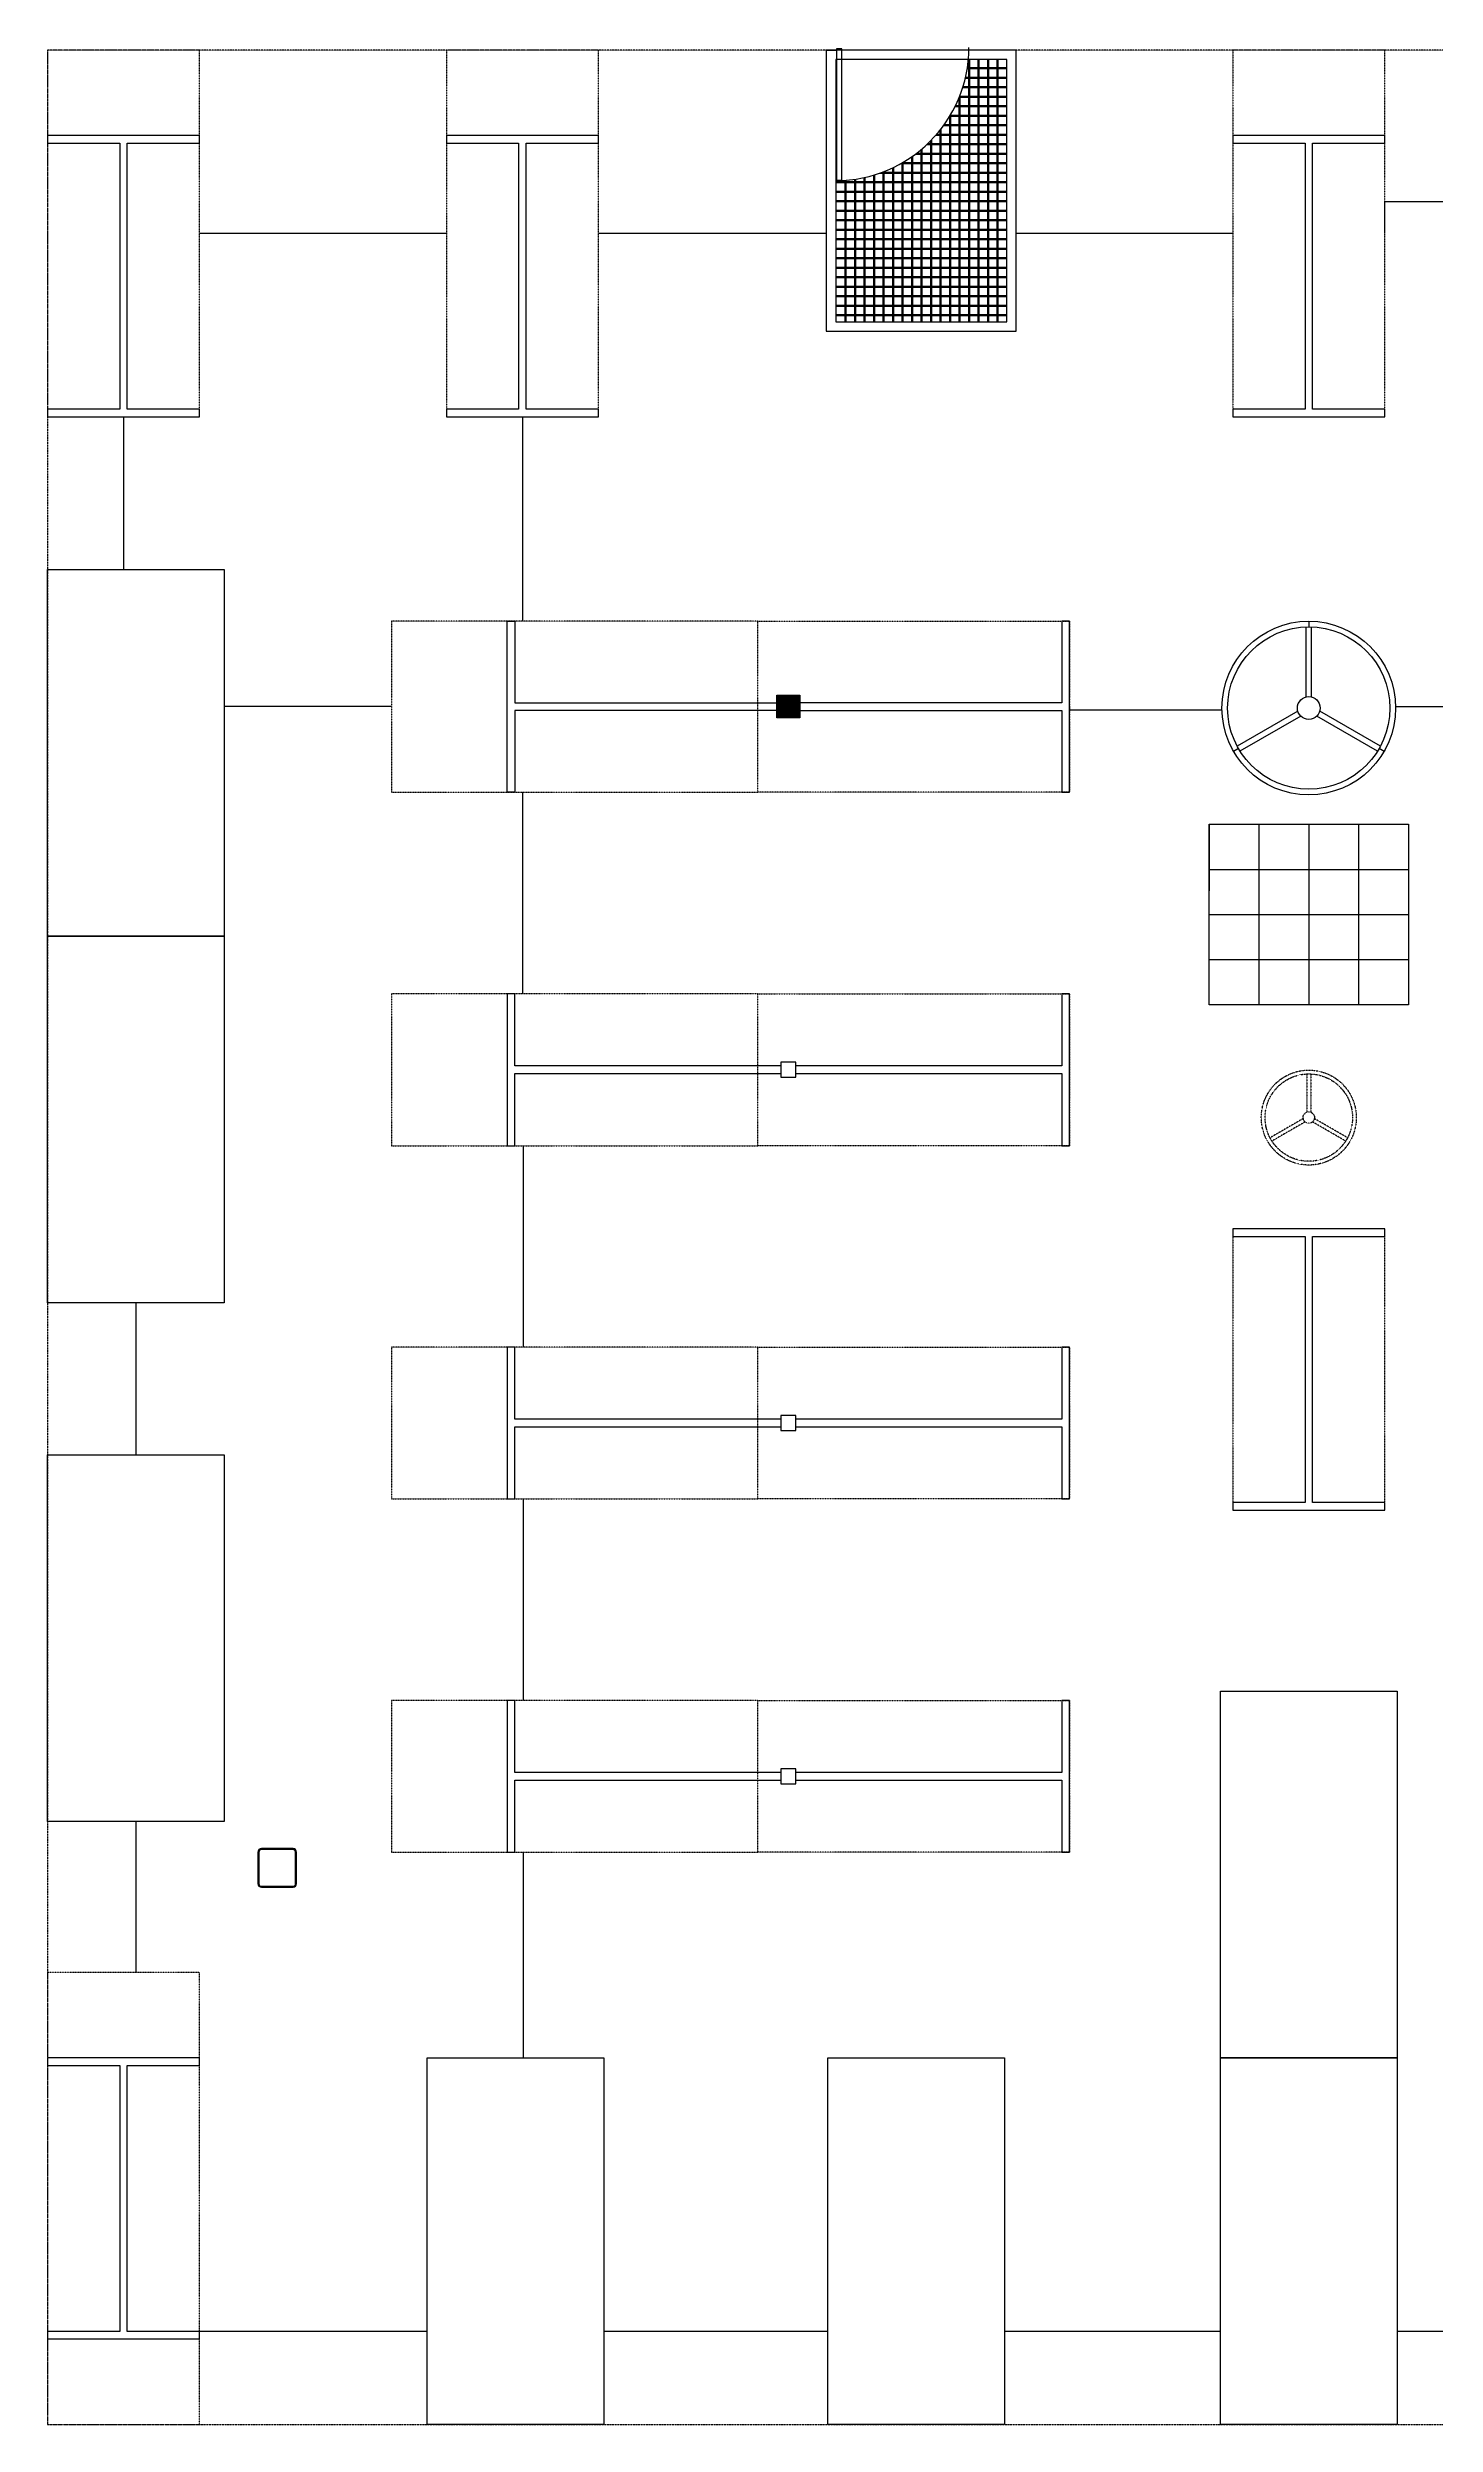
# Model space of a CAD drawing. Header units: millimetres. Extents: x -155 to 94595, y -3153 to 63413.
# Drawn here: x 11686 to 18993, y 17417 to 29930 of the extents above; entities that cross this region are included whole.
import ezdxf

# ---------------------------------------------------------------- set-up
doc = ezdxf.new("R2010")
doc.units = ezdxf.units.MM
for name, pattern in [('REFERENCIA CAMPECHE$0$DASHED2', [9.525, 6.35, -3.175]), ('REFERENCIA CAMPECHE$0$HIDDEN2', [0.1875, 0.125, -0.0625]), ('TRATTEGGIATA2', [0.375, 0.25, -0.125])]:
    doc.linetypes.add(name, pattern=pattern)
for name, color, linetype in [('2', 193, 'Continuous'), ('5', 1, 'TRATTEGGIATA2'), ('6', 253, 'Continuous'), ('int', 185, 'Continuous'), ('wall', 5, 'Continuous')]:
    doc.layers.add(name, color=color, linetype=linetype)
doc.dimstyles.new('aw_2', dxfattribs={"dimtxt": 2.5, "dimasz": 2.5, "dimexe": 1.25, "dimexo": 0.625, "dimtad": 1, "dimtxsty": 'Standard', "dimblk": 'OBLIQUE', "dimcen": 2.5, "dimclrt": 256, "dimadec": 0, "dimazin": 0, "dimtfac": 1, "dimtmove": 0, "dimatfit": 3, "dimldrblk": 'OBLIQUE', "dimfxl": 1, "dimarcsym": 0})

# ---------------------------------------------------------------- blocks, each defined once
blk = doc.blocks.new('_Oblique')
at = {"color": 0, "linetype": 'ByBlock', "lineweight": -2}
blk.add_line((-0.5, -0.5), (0.5, 0.5), dxfattribs=at)
blk = doc.blocks.new('*D244')
at = {"layer": '6', "color": 0, "lineweight": -2}
blk.add_line((13496, 26461), (12616, 26461), dxfattribs=at)
at = {"layer": 'Defpoints', "color": 0}
for p in [(12616, 26461), (12616, 26461), (13496, 26461)]:
    blk.add_point(p, dxfattribs=at)
at = {"layer": '6', "color": 0, "lineweight": -2, "xscale": 0.2, "yscale": 0.2, "zscale": 0.2, "rotation": 180}
blk.add_blockref('_Oblique', (12616, 26461), dxfattribs=at)
at = {"layer": '6', "color": 0, "lineweight": -2, "xscale": 0.2, "yscale": 0.2, "zscale": 0.2}
blk.add_blockref('_Oblique', (13496, 26461), dxfattribs=at)
at = {"layer": '6', "insert": (13056, 26461), "char_height": 0.15, "attachment_point": 5}
blk.add_mtext('\\A1;880.00', dxfattribs=at)
blk = doc.blocks.new('*D247')
at = {"layer": '6', "color": 0, "lineweight": -2}
blk.add_line((13684, 17907), (12486, 17907), dxfattribs=at)
at = {"layer": 'Defpoints', "color": 0}
for p in [(12486, 17907), (12486, 17907), (13684, 17907)]:
    blk.add_point(p, dxfattribs=at)
at = {"layer": '6', "color": 0, "lineweight": -2, "xscale": 0.2, "yscale": 0.2, "zscale": 0.2, "rotation": 180}
blk.add_blockref('_Oblique', (12486, 17907), dxfattribs=at)
at = {"layer": '6', "color": 0, "lineweight": -2, "xscale": 0.2, "yscale": 0.2, "zscale": 0.2}
blk.add_blockref('_Oblique', (13684, 17907), dxfattribs=at)
at = {"layer": '6', "insert": (13085, 17907), "char_height": 0.15, "attachment_point": 5}
blk.add_mtext('\\A1;1197.95', dxfattribs=at)
blk = doc.blocks.new('*D248')
at = {"layer": '6', "color": 0, "lineweight": -2}
blk.add_line((15794, 17907), (14614, 17907), dxfattribs=at)
at = {"layer": 'Defpoints', "color": 0}
for p in [(14614, 17907), (14614, 17907), (15794, 17907)]:
    blk.add_point(p, dxfattribs=at)
at = {"layer": '6', "color": 0, "lineweight": -2, "xscale": 0.2, "yscale": 0.2, "zscale": 0.2, "rotation": 180}
blk.add_blockref('_Oblique', (14614, 17907), dxfattribs=at)
at = {"layer": '6', "color": 0, "lineweight": -2, "xscale": 0.2, "yscale": 0.2, "zscale": 0.2}
blk.add_blockref('_Oblique', (15794, 17907), dxfattribs=at)
at = {"layer": '6', "insert": (15204, 17907), "char_height": 0.15, "attachment_point": 5}
blk.add_mtext('\\A1;1180.00', dxfattribs=at)
blk = doc.blocks.new('*D249')
at = {"layer": '6', "color": 0, "lineweight": -2}
blk.add_line((17861, 17907), (16724, 17907), dxfattribs=at)
at = {"layer": 'Defpoints', "color": 0}
for p in [(16724, 17907), (16724, 17907), (17861, 17907)]:
    blk.add_point(p, dxfattribs=at)
at = {"layer": '6', "color": 0, "lineweight": -2, "xscale": 0.2, "yscale": 0.2, "zscale": 0.2, "rotation": 180}
blk.add_blockref('_Oblique', (16724, 17907), dxfattribs=at)
at = {"layer": '6', "color": 0, "lineweight": -2, "xscale": 0.2, "yscale": 0.2, "zscale": 0.2}
blk.add_blockref('_Oblique', (17861, 17907), dxfattribs=at)
at = {"layer": '6', "insert": (17292, 17907), "char_height": 0.15, "attachment_point": 5}
blk.add_mtext('\\A1;1137.05', dxfattribs=at)
blk = doc.blocks.new('*D250')
at = {"layer": '6', "color": 0, "lineweight": -2}
blk.add_line((19786, 17907), (18791, 17907), dxfattribs=at)
at = {"layer": 'Defpoints', "color": 0}
for p in [(18791, 17907), (18791, 17907), (19786, 17907)]:
    blk.add_point(p, dxfattribs=at)
at = {"layer": '6', "color": 0, "lineweight": -2, "xscale": 0.2, "yscale": 0.2, "zscale": 0.2, "rotation": 180}
blk.add_blockref('_Oblique', (18791, 17907), dxfattribs=at)
at = {"layer": '6', "color": 0, "lineweight": -2, "xscale": 0.2, "yscale": 0.2, "zscale": 0.2}
blk.add_blockref('_Oblique', (19786, 17907), dxfattribs=at)
at = {"layer": '6', "insert": (19288, 17907), "char_height": 0.15, "attachment_point": 5}
blk.add_mtext('\\A1;995.00', dxfattribs=at)
blk = doc.blocks.new('*D253')
at = {"layer": '6', "color": 0, "lineweight": -2}
blk.add_line((12151, 20592), (12151, 19797), dxfattribs=at)
at = {"layer": 'Defpoints', "color": 0}
for p in [(12151, 20592), (12151, 19797), (12151, 19797)]:
    blk.add_point(p, dxfattribs=at)
at = {"layer": '6', "color": 0, "lineweight": -2, "xscale": 0.2, "yscale": 0.2, "zscale": 0.2}
for p, rotation in [((12151, 20592), 90), ((12151, 19797), 270)]:
    blk.add_blockref('_Oblique', p, dxfattribs=dict(at, rotation=rotation))
at = {"layer": '6', "insert": (12151, 20194), "char_height": 0.15, "attachment_point": 5, "rotation": 90}
blk.add_mtext('\\A1;795.00', dxfattribs=at)
blk = doc.blocks.new('*D254')
at = {"layer": '6', "color": 0, "lineweight": -2}
blk.add_line((12151, 23322), (12151, 22522), dxfattribs=at)
at = {"layer": 'Defpoints', "color": 0}
for p in [(12151, 23322), (12151, 22522), (12151, 22522)]:
    blk.add_point(p, dxfattribs=at)
at = {"layer": '6', "color": 0, "lineweight": -2, "xscale": 0.2, "yscale": 0.2, "zscale": 0.2}
for p, rotation in [((12151, 23322), 90), ((12151, 22522), 270)]:
    blk.add_blockref('_Oblique', p, dxfattribs=dict(at, rotation=rotation))
at = {"layer": '6', "insert": (12151, 22922), "char_height": 0.15, "attachment_point": 5, "rotation": 90}
blk.add_mtext('\\A1;800.00', dxfattribs=at)
blk = doc.blocks.new('*D255')
at = {"layer": '6', "color": 0, "lineweight": -2}
blk.add_line((14190, 20429), (14190, 19347), dxfattribs=at)
at = {"layer": 'Defpoints', "color": 0}
for p in [(14190, 20429), (14190, 19347), (14190, 19347)]:
    blk.add_point(p, dxfattribs=at)
at = {"layer": '6', "color": 0, "lineweight": -2, "xscale": 0.2, "yscale": 0.2, "zscale": 0.2}
for p, rotation in [((14190, 20429), 90), ((14190, 19347), 270)]:
    blk.add_blockref('_Oblique', p, dxfattribs=dict(at, rotation=rotation))
at = {"layer": '6', "insert": (14190, 19888), "char_height": 0.15, "attachment_point": 5, "rotation": 90}
blk.add_mtext('\\A1;1082.08', dxfattribs=at)
blk = doc.blocks.new('*D256')
at = {"layer": '6', "color": 0, "lineweight": -2}
blk.add_line((14190, 22289), (14190, 21229), dxfattribs=at)
at = {"layer": 'Defpoints', "color": 0}
for p in [(14190, 22289), (14190, 21229), (14190, 21229)]:
    blk.add_point(p, dxfattribs=at)
at = {"layer": '6', "color": 0, "lineweight": -2, "xscale": 0.2, "yscale": 0.2, "zscale": 0.2}
for p, rotation in [((14190, 22289), 90), ((14190, 21229), 270)]:
    blk.add_blockref('_Oblique', p, dxfattribs=dict(at, rotation=rotation))
at = {"layer": '6', "insert": (14190, 21759), "char_height": 0.15, "attachment_point": 5, "rotation": 90}
blk.add_mtext('\\A1;1060.09', dxfattribs=at)
blk = doc.blocks.new('*D257')
at = {"layer": '6', "color": 0, "lineweight": -2}
blk.add_line((14190, 24149), (14190, 23089), dxfattribs=at)
at = {"layer": 'Defpoints', "color": 0}
for p in [(14190, 24149), (14190, 23089), (14190, 23089)]:
    blk.add_point(p, dxfattribs=at)
at = {"layer": '6', "color": 0, "lineweight": -2, "xscale": 0.2, "yscale": 0.2, "zscale": 0.2}
for p, rotation in [((14190, 24149), 90), ((14190, 23089), 270)]:
    blk.add_blockref('_Oblique', p, dxfattribs=dict(at, rotation=rotation))
at = {"layer": '6', "insert": (14190, 23619), "char_height": 0.15, "attachment_point": 5, "rotation": 90}
blk.add_mtext('\\A1;1060.09', dxfattribs=at)
blk = doc.blocks.new('*D263')
at = {"layer": '6', "color": 0, "lineweight": -2}
for p in [(18783, 26461), (19711, 26461)]:
    blk.add_line(p, (19711, 26461), dxfattribs=at)
at = {"layer": 'Defpoints', "color": 0}
for p in [(18783, 26461), (19711, 26461), (19711, 26461)]:
    blk.add_point(p, dxfattribs=at)
at = {"layer": '6', "color": 0, "lineweight": -2, "xscale": 0.2, "yscale": 0.2, "zscale": 0.2, "rotation": 180}
blk.add_blockref('_Oblique', (18783, 26461), dxfattribs=at)
at = {"layer": '6', "color": 0, "lineweight": -2, "xscale": 0.2, "yscale": 0.2, "zscale": 0.2}
blk.add_blockref('_Oblique', (19711, 26461), dxfattribs=at)
at = {"layer": '6', "insert": (19247, 26461), "char_height": 0.15, "attachment_point": 5}
blk.add_mtext('\\A1;927.87', dxfattribs=at)
blk = doc.blocks.new('*D264')
at = {"layer": '6', "color": 0, "lineweight": -2}
for p, q in [((17066, 26461), (17066, 26443)), ((17066, 26443), (17869, 26443))]:
    blk.add_line(p, q, dxfattribs=at)
at = {"layer": 'Defpoints', "color": 0}
for p in [(17066, 26461), (17869, 26443), (17869, 26443)]:
    blk.add_point(p, dxfattribs=at)
at = {"layer": '6', "color": 0, "lineweight": -2, "xscale": 0.2, "yscale": 0.2, "zscale": 0.2, "rotation": 180}
blk.add_blockref('_Oblique', (17066, 26443), dxfattribs=at)
at = {"layer": '6', "color": 0, "lineweight": -2, "xscale": 0.2, "yscale": 0.2, "zscale": 0.2}
blk.add_blockref('_Oblique', (17869, 26443), dxfattribs=at)
at = {"layer": '6', "insert": (17467, 26443), "char_height": 0.15, "attachment_point": 5}
blk.add_mtext('\\A1;802.92', dxfattribs=at)
blk = doc.blocks.new('*D265')
at = {"layer": '6', "color": 0, "lineweight": -2}
blk.add_line((14186, 26011), (14186, 24949), dxfattribs=at)
at = {"layer": 'Defpoints', "color": 0}
for p in [(14186, 26011), (14186, 24949), (14186, 24949)]:
    blk.add_point(p, dxfattribs=at)
at = {"layer": '6', "color": 0, "lineweight": -2, "xscale": 0.2, "yscale": 0.2, "zscale": 0.2}
for p, rotation in [((14186, 26011), 90), ((14186, 24949), 270)]:
    blk.add_blockref('_Oblique', p, dxfattribs=dict(at, rotation=rotation))
at = {"layer": '6', "insert": (14186, 25480), "char_height": 0.15, "attachment_point": 5, "rotation": 90}
blk.add_mtext('\\A1;1061.87', dxfattribs=at)
blk = doc.blocks.new('*D266')
at = {"layer": '6', "color": 0, "lineweight": -2}
blk.add_line((14186, 27987), (14186, 26911), dxfattribs=at)
at = {"layer": 'Defpoints', "color": 0}
for p in [(14186, 27987), (14186, 26911), (14186, 26911)]:
    blk.add_point(p, dxfattribs=at)
at = {"layer": '6', "color": 0, "lineweight": -2, "xscale": 0.2, "yscale": 0.2, "zscale": 0.2}
for p, rotation in [((14186, 27987), 90), ((14186, 26911), 270)]:
    blk.add_blockref('_Oblique', p, dxfattribs=dict(at, rotation=rotation))
at = {"layer": '6', "insert": (14186, 27449), "char_height": 0.15, "attachment_point": 5, "rotation": 90}
blk.add_mtext('\\A1;1075.87', dxfattribs=at)
blk = doc.blocks.new('*D267')
at = {"layer": '6', "color": 0, "lineweight": -2}
blk.add_line((12086, 27987), (12086, 27182), dxfattribs=at)
at = {"layer": 'Defpoints', "color": 0}
for p in [(12086, 27987), (12086, 27182), (12086, 27182)]:
    blk.add_point(p, dxfattribs=at)
at = {"layer": '6', "color": 0, "lineweight": -2, "xscale": 0.2, "yscale": 0.2, "zscale": 0.2}
for p, rotation in [((12086, 27987), 90), ((12086, 27182), 270)]:
    blk.add_blockref('_Oblique', p, dxfattribs=dict(at, rotation=rotation))
at = {"layer": '6', "insert": (12086, 27584), "char_height": 0.15, "attachment_point": 5, "rotation": 90}
blk.add_mtext('\\A1;805.00', dxfattribs=at)
blk = doc.blocks.new('*D268')
at = {"layer": '6', "color": 0, "lineweight": -2}
blk.add_line((13786, 28952), (12486, 28952), dxfattribs=at)
at = {"layer": 'Defpoints', "color": 0}
for p in [(12486, 28952), (12486, 28952), (13786, 28952)]:
    blk.add_point(p, dxfattribs=at)
at = {"layer": '6', "color": 0, "lineweight": -2, "xscale": 0.2, "yscale": 0.2, "zscale": 0.2, "rotation": 180}
blk.add_blockref('_Oblique', (12486, 28952), dxfattribs=at)
at = {"layer": '6', "color": 0, "lineweight": -2, "xscale": 0.2, "yscale": 0.2, "zscale": 0.2}
blk.add_blockref('_Oblique', (13786, 28952), dxfattribs=at)
at = {"layer": '6', "insert": (13136, 28952), "char_height": 0.15, "attachment_point": 5}
blk.add_mtext('\\A1;1300.00', dxfattribs=at)
blk = doc.blocks.new('*D269')
at = {"layer": '6', "color": 0, "lineweight": -2}
blk.add_line((15786, 28952), (14586, 28952), dxfattribs=at)
at = {"layer": 'Defpoints', "color": 0}
for p in [(14586, 28952), (14586, 28952), (15786, 28952)]:
    blk.add_point(p, dxfattribs=at)
at = {"layer": '6', "color": 0, "lineweight": -2, "xscale": 0.2, "yscale": 0.2, "zscale": 0.2, "rotation": 180}
blk.add_blockref('_Oblique', (14586, 28952), dxfattribs=at)
at = {"layer": '6', "color": 0, "lineweight": -2, "xscale": 0.2, "yscale": 0.2, "zscale": 0.2}
blk.add_blockref('_Oblique', (15786, 28952), dxfattribs=at)
at = {"layer": '6', "insert": (15186, 28952), "char_height": 0.15, "attachment_point": 5}
blk.add_mtext('\\A1;1200.00', dxfattribs=at)
blk = doc.blocks.new('*D270')
at = {"layer": '6', "color": 0, "lineweight": -2}
blk.add_line((17926, 28952), (16786, 28952), dxfattribs=at)
at = {"layer": 'Defpoints', "color": 0}
for p in [(16786, 28952), (16786, 28952), (17926, 28952)]:
    blk.add_point(p, dxfattribs=at)
at = {"layer": '6', "color": 0, "lineweight": -2, "xscale": 0.2, "yscale": 0.2, "zscale": 0.2, "rotation": 180}
blk.add_blockref('_Oblique', (16786, 28952), dxfattribs=at)
at = {"layer": '6', "color": 0, "lineweight": -2, "xscale": 0.2, "yscale": 0.2, "zscale": 0.2}
blk.add_blockref('_Oblique', (17926, 28952), dxfattribs=at)
at = {"layer": '6', "insert": (17356, 28952), "char_height": 0.15, "attachment_point": 5}
blk.add_mtext('\\A1;1140.00', dxfattribs=at)
blk = doc.blocks.new('*D271')
at = {"layer": '6', "color": 0, "lineweight": -2}
for p, q in [((18726, 28952), (18726, 29118)), ((19836, 29118), (18726, 29118)), ((19836, 28952), (19836, 29118))]:
    blk.add_line(p, q, dxfattribs=at)
at = {"layer": 'Defpoints', "color": 0}
for p in [(18726, 29118), (18726, 28952), (19836, 28952)]:
    blk.add_point(p, dxfattribs=at)
at = {"layer": '6', "color": 0, "lineweight": -2, "xscale": 0.2, "yscale": 0.2, "zscale": 0.2, "rotation": 180}
blk.add_blockref('_Oblique', (18726, 29118), dxfattribs=at)
at = {"layer": '6', "color": 0, "lineweight": -2, "xscale": 0.2, "yscale": 0.2, "zscale": 0.2}
blk.add_blockref('_Oblique', (19836, 29118), dxfattribs=at)
at = {"layer": '6', "insert": (19256, 29119), "char_height": 0.15, "attachment_point": 5}
blk.add_mtext('\\A1;1110.00', dxfattribs=at)

msp = doc.modelspace()

# ---------------------------------------------------------------- hatches: boundary and pattern name
at = {"layer": '2'}
msp.add_hatch(color=256, dxfattribs=at).paths.add_polyline_path([(15645.727, 26521.117), (15645.727, 26401.117), (15525.727, 26401.117), (15525.727, 26521.117)])

# ---------------------------------------------------------------- linework, layer by layer
at = {"layer": '2', "linetype": 'Continuous'}
for p, q in [((16785.727, 29916.99), (15785.727, 29916.99)), ((15785.727, 29916.99), (15785.727, 28436.99)), ((15866.694, 29923.732), (15839.288, 29923.732)), ((15839.288, 29923.732), (15839.288, 29232.156)), ((15866.694, 29232.156), (15866.694, 29923.732)), ((16785.727, 28436.99), (16785.727, 29916.99)), ((16735.727, 29866.99), (15835.727, 29866.99)), ((15835.727, 29866.99), (15835.727, 28486.99)), ((16527.349, 29819.622, 25.087), (16735.727, 29819.622, 25.087)), ((16528.132, 29824.622, 25.087), (16735.727, 29824.622, 25.087)), ((16535.727, 28486.99, 25.087), (16535.727, 29866.99, 25.087)), ((16540.727, 28486.99, 25.087), (16540.727, 29866.99, 25.087)), ((16585.727, 28486.99, 25.087), (16585.727, 29866.99, 25.087)), ((16590.727, 28486.99, 25.087), (16590.727, 29866.99, 25.087)), ((16635.727, 28486.99, 25.087), (16635.727, 29866.99, 25.087)), ((16640.727, 28486.99, 25.087), (16640.727, 29866.99, 25.087)), ((16685.727, 28486.99, 25.087), (16685.727, 29866.99, 25.087)), ((16690.727, 28486.99, 25.087), (16690.727, 29866.99, 25.087)), ((16735.727, 28486.99), (16735.727, 29866.99)), ((16485.727, 28486.99, 25.087), (16485.727, 29669.458, 25.087)), ((16485.793, 29669.622, 25.087), (16735.727, 29669.622, 25.087)), ((16487.777, 29674.622, 25.087), (16735.727, 29674.622, 25.087)), ((16490.727, 28486.99, 25.087), (16490.727, 29682.272, 25.087)), ((16503.687, 29719.622, 25.087), (16735.727, 29719.622, 25.087)), ((16505.245, 29724.622, 25.087), (16735.727, 29724.622, 25.087)), ((16517.457, 29769.622, 25.087), (16735.727, 29769.622, 25.087)), ((16518.618, 29774.622, 25.087), (16735.727, 29774.622, 25.087)), ((16435.727, 28486.99, 25.087), (16435.727, 29569.047, 25.087)), ((16436.073, 29569.622, 25.087), (16735.727, 29569.622, 25.087)), ((16439.05, 29574.622, 25.087), (16735.727, 29574.622, 25.087)), ((16440.727, 28486.99, 25.087), (16440.727, 29577.481, 25.087)), ((16463.422, 29619.622, 25.087), (16735.727, 29619.622, 25.087)), ((16465.873, 29624.622, 25.087), (16735.727, 29624.622, 25.087)), ((16314.956, 29419.622, 25.087), (16735.727, 29419.622, 25.087)), ((16320.23, 29424.622, 25.087), (16735.727, 29424.622, 25.087)), ((16335.727, 28486.99, 25.087), (16335.727, 29439.934, 25.087)), ((16340.727, 28486.99, 25.087), (16340.727, 29445.083, 25.087)), ((16363.217, 29469.622, 25.087), (16735.727, 29469.622, 25.087)), ((16367.544, 29474.622, 25.087), (16735.727, 29474.622, 25.087)), ((16385.727, 28486.99, 25.087), (16385.727, 29496.735, 25.087)), ((16390.727, 28486.99, 25.087), (16390.727, 29503.152, 25.087)), ((16403.028, 29519.622, 25.087), (16735.727, 29519.622, 25.087)), ((16406.616, 29524.622, 25.087), (16735.727, 29524.622, 25.087)), ((16135.727, 28486.99, 25.087), (16135.727, 29297.521, 25.087)), ((16140.727, 28486.99, 25.087), (16140.727, 29299.915, 25.087)), ((16178.495, 29319.622, 25.087), (16735.727, 29319.622, 25.087)), ((16185.727, 28486.99, 25.087), (16185.727, 29323.737, 25.087)), ((16187.257, 29324.622, 25.087), (16735.727, 29324.622, 25.087)), ((16190.727, 28486.99, 25.087), (16190.727, 29326.649, 25.087)), ((16235.727, 28486.99, 25.087), (16235.727, 29355.47, 25.087)), ((16240.727, 28486.99, 25.087), (16240.727, 29358.981, 25.087)), ((16255.34, 29369.622, 25.087), (16735.727, 29369.622, 25.087)), ((16261.941, 29374.622, 25.087), (16735.727, 29374.622, 25.087)), ((16285.727, 28486.99, 25.087), (16285.727, 29393.697, 25.087)), ((16290.727, 28486.99, 25.087), (16290.727, 29397.929, 25.087)), ((15835.727, 29224.622, 25.087), (16735.727, 29224.622, 25.087)), ((15835.727, 29219.622, 25.087), (16735.727, 29219.622, 25.087)), ((15835.727, 29174.622, 25.087), (16735.727, 29174.622, 25.087)), ((15835.727, 29169.622, 25.087), (16735.727, 29169.622, 25.087)), ((15839.288, 29232.156), (15866.694, 29232.156)), ((15885.727, 28486.99, 25.087), (15885.727, 29231.812, 25.087)), ((15890.727, 28486.99, 25.087), (15890.727, 29232.187, 25.087)), ((15935.727, 28486.99, 25.087), (15935.727, 29237.2, 25.087)), ((15940.727, 28486.99, 25.087), (15940.727, 29237.939, 25.087)), ((15985.727, 28486.99, 25.087), (15985.727, 29246.274, 25.087)), ((15990.727, 28486.99, 25.087), (15990.727, 29247.39, 25.087)), ((16035.727, 28486.99, 25.087), (16035.727, 29259.185, 25.087)), ((16040.727, 28486.99, 25.087), (16040.727, 29260.695, 25.087)), ((16067.9, 29269.622, 25.087), (16735.727, 29269.622, 25.087)), ((16081.67, 29274.622, 25.087), (16735.727, 29274.622, 25.087)), ((16085.727, 28486.99, 25.087), (16085.727, 29276.158, 25.087)), ((16090.727, 28486.99, 25.087), (16090.727, 29278.091, 25.087)), ((15835.727, 29124.622, 25.087), (16735.727, 29124.622, 25.087)), ((15835.727, 29119.622, 25.087), (16735.727, 29119.622, 25.087)), ((15835.727, 29074.622, 25.087), (16735.727, 29074.622, 25.087)), ((15835.727, 29069.622, 25.087), (16735.727, 29069.622, 25.087)), ((15835.727, 29024.622, 25.087), (16735.727, 29024.622, 25.087)), ((15835.727, 29019.622, 25.087), (16735.727, 29019.622, 25.087)), ((15835.727, 28974.622, 25.087), (16735.727, 28974.622, 25.087)), ((15835.727, 28969.622, 25.087), (16735.727, 28969.622, 25.087)), ((15835.727, 28924.622, 25.087), (16735.727, 28924.622, 25.087)), ((15835.727, 28919.622, 25.087), (16735.727, 28919.622, 25.087)), ((15835.727, 28874.622, 25.087), (16735.727, 28874.622, 25.087)), ((15835.727, 28869.622, 25.087), (16735.727, 28869.622, 25.087)), ((15835.727, 28824.622, 25.087), (16735.727, 28824.622, 25.087)), ((15835.727, 28819.622, 25.087), (16735.727, 28819.622, 25.087)), ((15835.727, 28774.622, 25.087), (16735.727, 28774.622, 25.087)), ((15835.727, 28769.622, 25.087), (16735.727, 28769.622, 25.087)), ((15835.727, 28724.622, 25.087), (16735.727, 28724.622, 25.087)), ((15835.727, 28719.622, 25.087), (16735.727, 28719.622, 25.087)), ((15835.727, 28674.622, 25.087), (16735.727, 28674.622, 25.087)), ((15835.727, 28669.622, 25.087), (16735.727, 28669.622, 25.087)), ((15835.727, 28624.622, 25.087), (16735.727, 28624.622, 25.087)), ((15835.727, 28619.622, 25.087), (16735.727, 28619.622, 25.087)), ((15835.727, 28574.622, 25.087), (16735.727, 28574.622, 25.087)), ((15835.727, 28569.622, 25.087), (16735.727, 28569.622, 25.087)), ((15785.727, 28436.99), (16785.727, 28436.99)), ((15835.727, 28524.622, 25.087), (16735.727, 28524.622, 25.087)), ((15835.727, 28519.622, 25.087), (16735.727, 28519.622, 25.087)), ((15835.727, 28486.99), (16735.727, 28486.99))]:
    msp.add_line(p, q, dxfattribs=at)
at = {"layer": '2'}
for p, q in [((15785.727, 29916.99), (15835.727, 29916.99)), ((15835.727, 29916.99), (15785.727, 29916.99)), ((15785.727, 29916.99), (15785.727, 29916.99)), ((15835.727, 29916.99), (15835.727, 29916.99)), ((12485.727, 29466.99), (11685.727, 29466.99)), ((11685.727, 29466.99), (11685.727, 29426.99)), ((11685.727, 29426.99), (12065.727, 29426.99)), ((12065.727, 29426.99), (12065.727, 28026.99)), ((12105.727, 28026.99), (12105.727, 29426.99)), ((12105.727, 29426.99), (12485.727, 29426.99)), ((12485.727, 29426.99), (12485.727, 29466.99)), ((14585.727, 29466.99), (13785.727, 29466.99)), ((13785.727, 29466.99), (13785.727, 29426.99)), ((13785.727, 29426.99), (14165.727, 29426.99)), ((14165.727, 29426.99), (14165.727, 28026.99)), ((14205.727, 28026.99), (14205.727, 29426.99)), ((14205.727, 29426.99), (14585.727, 29426.99)), ((14585.727, 29426.99), (14585.727, 29466.99)), ((18725.727, 29466.99), (17925.727, 29466.99)), ((17925.727, 29466.99), (17925.727, 29426.99)), ((17925.727, 29426.99), (18305.727, 29426.99)), ((18305.727, 29426.99), (18305.727, 28026.99)), ((18345.727, 28026.99), (18345.727, 29426.99)), ((18345.727, 29426.99), (18725.727, 29426.99)), ((18725.727, 29426.99), (18725.727, 29466.99)), ((12065.727, 28026.99), (11685.727, 28026.99)), ((11685.727, 28026.99), (11685.727, 27986.99)), ((11685.727, 27986.99), (12485.727, 27986.99)), ((12485.727, 28026.99), (12105.727, 28026.99)), ((12485.727, 27986.99), (12485.727, 28026.99)), ((14165.727, 28026.99), (13785.727, 28026.99)), ((13785.727, 28026.99), (13785.727, 27986.99)), ((13785.727, 27986.99), (14585.727, 27986.99)), ((14585.727, 28026.99), (14205.727, 28026.99)), ((14585.727, 27986.99), (14585.727, 28026.99)), ((18305.727, 28026.99), (17925.727, 28026.99)), ((17925.727, 28026.99), (17925.727, 27986.99)), ((17925.727, 27986.99), (18725.727, 27986.99)), ((18725.727, 28026.99), (18345.727, 28026.99)), ((18725.727, 27986.99), (18725.727, 28026.99)), ((11685.727, 25251.99), (11685.727, 27181.99)), ((11685.727, 27181.99), (12615.727, 27181.99)), ((12615.727, 27181.99), (12615.727, 25251.99)), ((14105.727, 26011.117), (14105.727, 26911.117)), ((14105.727, 26911.117), (14145.727, 26911.117)), ((14145.727, 26911.117), (14145.727, 26481.117)), ((17065.727, 26911.117), (17025.727, 26911.117)), ((17025.727, 26911.117), (17025.727, 26481.117)), ((17065.727, 26011.117), (17065.727, 26911.117)), ((18325.727, 26910.379), (18325.727, 26880.379)), ((18310.727, 26880.116), (18310.727, 26511.275)), ((18340.727, 26511.275), (18340.727, 26880.116)), ((14145.727, 26481.117), (15525.727, 26481.117)), ((15525.727, 26441.117), (14145.727, 26441.117)), ((14145.727, 26441.117), (14145.727, 26011.117)), ((15525.727, 26401.117), (15525.727, 26521.117)), ((15525.727, 26521.117), (15645.727, 26521.117)), ((15525.727, 26521.117), (15645.727, 26401.117)), ((15645.727, 26521.117), (15645.727, 26401.117)), ((17025.727, 26481.117), (15645.727, 26481.117)), ((15645.727, 26441.117), (17025.727, 26441.117)), ((17025.727, 26441.117), (17025.727, 26011.117)), ((18267.916, 26437.123), (17948.491, 26252.703)), ((18282.916, 26411.143), (17963.491, 26226.722)), ((18687.964, 26226.722), (18368.539, 26411.143)), ((18702.964, 26252.703), (18383.539, 26437.123)), ((15645.727, 26401.117), (15525.727, 26401.117)), ((17955.762, 26239.581), (17929.782, 26224.581)), ((18721.673, 26224.581), (18695.692, 26239.581)), ((14145.727, 26011.117), (14105.727, 26011.117)), ((17025.727, 26011.117), (17065.727, 26011.117)), ((17800.727, 24891.117), (17800.727, 25841.117)), ((17800.727, 25841.117), (18850.727, 25841.117)), ((17800.727, 25841.117), (17800.727, 25491.117)), ((18063.227, 25841.117), (18063.227, 24891.117)), ((18325.727, 25841.117), (18325.727, 24891.117)), ((18588.227, 25841.117), (18588.227, 24891.117)), ((18850.727, 25841.117), (18850.727, 24891.117)), ((17800.727, 25603.617), (18850.727, 25603.617)), ((17800.727, 25366.117), (18850.727, 25366.117)), ((12615.727, 25251.99), (11685.727, 25251.99)), ((11685.727, 23321.99), (11685.727, 25251.99)), ((11685.727, 25251.99), (12615.727, 25251.99)), ((12615.727, 25251.99), (12615.727, 23321.99)), ((17800.727, 25128.617), (18850.727, 25128.617)), ((14145.727, 24949.243), (14105.727, 24949.243)), ((14105.727, 24949.243), (14105.727, 24149.243)), ((14145.727, 24569.243), (14145.727, 24949.243)), ((17065.727, 24949.243), (17025.727, 24949.243)), ((17025.727, 24949.243), (17025.727, 24569.243)), ((17065.727, 24149.243), (17065.727, 24949.243)), ((18850.727, 24891.117), (17800.727, 24891.117)), ((18250.727, 24891.117), (17800.727, 24891.117)), ((15545.727, 24569.243), (14145.727, 24569.243)), ((14145.727, 24149.243), (14145.727, 24529.243)), ((14145.727, 24529.243), (15545.727, 24529.243)), ((15545.727, 24589.243), (15545.727, 24509.243)), ((15625.727, 24589.243), (15545.727, 24589.243)), ((15545.727, 24589.243), (15545.727, 24569.243)), ((15545.727, 24529.243), (15545.727, 24509.243)), ((15625.727, 24509.243), (15625.727, 24589.243)), ((15625.727, 24569.243), (15625.727, 24589.243)), ((17025.727, 24569.243), (15625.727, 24569.243)), ((15625.727, 24509.243), (15625.727, 24529.243)), ((15625.727, 24529.243), (17025.727, 24529.243)), ((17025.727, 24529.243), (17025.727, 24149.243)), ((15545.727, 24509.243), (15625.727, 24509.243)), ((14105.727, 24149.243), (14145.727, 24149.243)), ((17025.727, 24149.243), (17065.727, 24149.243)), ((18725.727, 23711.117), (17925.727, 23711.117)), ((17925.727, 23711.117), (17925.727, 23671.117)), ((17925.727, 23671.117), (18305.727, 23671.117)), ((18305.727, 23671.117), (18305.727, 22271.117)), ((18345.727, 22271.117), (18345.727, 23671.117)), ((18345.727, 23671.117), (18725.727, 23671.117)), ((18725.727, 23671.117), (18725.727, 23711.117)), ((12615.727, 23321.99), (11685.727, 23321.99)), ((14145.727, 23089.154), (14105.727, 23089.154)), ((14105.727, 23089.154), (14105.727, 22289.154)), ((14145.727, 22709.154), (14145.727, 23089.154)), ((17065.727, 23089.154), (17025.727, 23089.154)), ((17025.727, 23089.154), (17025.727, 22709.154)), ((17065.727, 22289.154), (17065.727, 23089.154)), ((15545.727, 22709.154), (14145.727, 22709.154)), ((14145.727, 22289.154), (14145.727, 22669.154)), ((14145.727, 22669.154), (15545.727, 22669.154)), ((15545.727, 22729.154), (15545.727, 22649.154)), ((15625.727, 22729.154), (15545.727, 22729.154)), ((15545.727, 22729.154), (15545.727, 22709.154)), ((15545.727, 22669.154), (15545.727, 22649.154)), ((15625.727, 22649.154), (15625.727, 22729.154)), ((15625.727, 22709.154), (15625.727, 22729.154)), ((17025.727, 22709.154), (15625.727, 22709.154)), ((15625.727, 22649.154), (15625.727, 22669.154)), ((15625.727, 22669.154), (17025.727, 22669.154)), ((17025.727, 22669.154), (17025.727, 22289.154)), ((15545.727, 22649.154), (15625.727, 22649.154)), ((11685.727, 20591.99), (11685.727, 22521.99)), ((11685.727, 22521.99), (12615.727, 22521.99)), ((12615.727, 22521.99), (12615.727, 20591.99)), ((14105.727, 22289.154), (14145.727, 22289.154)), ((17025.727, 22289.154), (17065.727, 22289.154)), ((18305.727, 22271.117), (17925.727, 22271.117)), ((17925.727, 22271.117), (17925.727, 22231.117)), ((17925.727, 22231.117), (18725.727, 22231.117)), ((18725.727, 22271.117), (18345.727, 22271.117)), ((18725.727, 22231.117), (18725.727, 22271.117)), ((17860.727, 19346.99), (17860.727, 21276.99)), ((17860.727, 21276.99), (18790.727, 21276.99)), ((18790.727, 21276.99), (18790.727, 19346.99)), ((14145.727, 21229.066), (14105.727, 21229.066)), ((14105.727, 21229.066), (14105.727, 20429.066)), ((14145.727, 20849.066), (14145.727, 21229.066)), ((17065.727, 21229.066), (17025.727, 21229.066)), ((17025.727, 21229.066), (17025.727, 20849.066)), ((17065.727, 20429.066), (17065.727, 21229.066)), ((15545.727, 20849.066), (14145.727, 20849.066)), ((14145.727, 20429.066), (14145.727, 20809.066)), ((14145.727, 20809.066), (15545.727, 20809.066)), ((15545.727, 20869.066), (15545.727, 20789.066)), ((15625.727, 20869.066), (15545.727, 20869.066)), ((15545.727, 20869.066), (15545.727, 20849.066)), ((15545.727, 20809.066), (15545.727, 20789.066)), ((15545.727, 20789.066), (15625.727, 20789.066)), ((15625.727, 20789.066), (15625.727, 20869.066)), ((15625.727, 20849.066), (15625.727, 20869.066)), ((17025.727, 20849.066), (15625.727, 20849.066)), ((15625.727, 20789.066), (15625.727, 20809.066)), ((15625.727, 20809.066), (17025.727, 20809.066)), ((17025.727, 20809.066), (17025.727, 20429.066)), ((12615.727, 20591.99), (11685.727, 20591.99)), ((14105.727, 20429.066), (14145.727, 20429.066)), ((17025.727, 20429.066), (17065.727, 20429.066)), ((12485.727, 19346.99), (11685.727, 19346.99)), ((11685.727, 19346.99), (11685.727, 19306.99)), ((11685.727, 19306.99), (12065.727, 19306.99)), ((12065.727, 19306.99), (12065.727, 17906.99)), ((12105.727, 17906.99), (12105.727, 19306.99)), ((12105.727, 19306.99), (12485.727, 19306.99)), ((12485.727, 19306.99), (12485.727, 19346.99)), ((13683.676, 17416.99), (13683.676, 19346.99)), ((13683.676, 19346.99), (14613.676, 19346.99)), ((14613.676, 19346.99), (14613.676, 17416.99)), ((15793.676, 17416.99), (15793.676, 19346.99)), ((15793.676, 19346.99), (16723.676, 19346.99)), ((16723.676, 19346.99), (16723.676, 17416.99)), ((18790.727, 19346.99), (17860.727, 19346.99)), ((17860.727, 17416.99), (17860.727, 19346.99)), ((17860.727, 19346.99), (18790.727, 19346.99)), ((18790.727, 19346.99), (18790.727, 17416.99)), ((12065.727, 17906.99), (11685.727, 17906.99)), ((11685.727, 17906.99), (11685.727, 17866.99)), ((12485.727, 17906.99), (12105.727, 17906.99)), ((12485.727, 17866.99), (12485.727, 17906.99)), ((11685.727, 17866.99), (12485.727, 17866.99)), ((14613.676, 17416.99), (13683.676, 17416.99)), ((16723.676, 17416.99), (15793.676, 17416.99)), ((18790.727, 17416.99), (17860.727, 17416.99))]:
    msp.add_line(p, q, dxfattribs=at)
at = {"layer": '2', "linetype": 'REFERENCIA CAMPECHE$0$DASHED2', "ltscale": 0.01}
for p, q in [((18315.727, 24526.931), (18315.727, 24325.433)), ((18335.727, 24526.931), (18335.727, 24325.433)), ((18296.232, 24291.667), (18121.73, 24190.918)), ((18529.725, 24190.918), (18355.222, 24291.667)), ((18306.232, 24274.346), (18131.73, 24173.597)), ((18519.725, 24173.597), (18345.222, 24274.346))]:
    msp.add_line(p, q, dxfattribs=at)
at = {"layer": '2'}
for radius in [457.199, 427.199, 60]:
    msp.add_circle((18325.727, 26453.18), radius, dxfattribs=at)
at = {"layer": '2', "linetype": 'REFERENCIA CAMPECHE$0$DASHED2', "ltscale": 0.01}
for radius in [250, 230, 30]:
    msp.add_circle((18325.727, 24297.149), radius, dxfattribs=at)
at = {"layer": '2', "linetype": 'Continuous'}
msp.add_arc((15835.727, 29930.474), 700.449, 270, 0, dxfattribs=at)
at = {"layer": '5', "ltscale": 2.5}
msp.add_lwpolyline([(42742.882, 29916.99), (11685.727, 29916.99), (11685.727, 17416.99), (42742.882, 17416.99)], close=True, dxfattribs=at)
at = {"layer": 'int', "linetype": 'REFERENCIA CAMPECHE$0$HIDDEN2'}
for p, q in [((12485.727, 29916.99), (11685.727, 29916.99)), ((11685.727, 29916.99), (11685.727, 27986.99)), ((12485.727, 27986.99), (12485.727, 29916.99)), ((14585.727, 29916.99), (13785.727, 29916.99)), ((13785.727, 29916.99), (13785.727, 27986.99)), ((14585.727, 27986.99), (14585.727, 29916.99)), ((18725.727, 29916.99), (17925.727, 29916.99)), ((17925.727, 29916.99), (17925.727, 27986.99)), ((18725.727, 27986.99), (18725.727, 29916.99)), ((11685.727, 27986.99), (12485.727, 27986.99)), ((13785.727, 27986.99), (14585.727, 27986.99)), ((17925.727, 27986.99), (18725.727, 27986.99)), ((13495.727, 26911.117), (13495.727, 26011.117)), ((15425.727, 26911.117), (13495.727, 26911.117)), ((15425.727, 26011.117), (15425.727, 26911.117)), ((15425.727, 26911.117), (17065.727, 26911.117)), ((15425.727, 26011.117), (15425.727, 26911.117)), ((17065.727, 26911.117), (17065.727, 26011.117)), ((13495.727, 26011.117), (15425.727, 26011.117)), ((17065.727, 26011.117), (15425.727, 26011.117)), ((13495.727, 24949.243), (13495.727, 24149.243)), ((15425.727, 24949.243), (13495.727, 24949.243)), ((15425.727, 24149.243), (15425.727, 24949.243)), ((15425.727, 24949.243), (17065.727, 24949.243)), ((15425.727, 24149.243), (15425.727, 24949.243)), ((17065.727, 24949.243), (17065.727, 24149.243)), ((13495.727, 24149.243), (15425.727, 24149.243)), ((17065.727, 24149.243), (15425.727, 24149.243)), ((18725.727, 23711.117), (17925.727, 23711.117)), ((17925.727, 23711.117), (17925.727, 22231.117)), ((18725.727, 22231.117), (18725.727, 23711.117)), ((13495.727, 23089.154), (13495.727, 22289.154)), ((15425.727, 23089.154), (13495.727, 23089.154)), ((15425.727, 22289.154), (15425.727, 23089.154)), ((15425.727, 23089.154), (17065.727, 23089.154)), ((15425.727, 22289.154), (15425.727, 23089.154)), ((17065.727, 23089.154), (17065.727, 22289.154)), ((13495.727, 22289.154), (15425.727, 22289.154)), ((17065.727, 22289.154), (15425.727, 22289.154)), ((17925.727, 22231.117), (18725.727, 22231.117)), ((13495.727, 21229.066), (13495.727, 20429.066)), ((15425.727, 21229.066), (13495.727, 21229.066)), ((15425.727, 20429.066), (15425.727, 21229.066)), ((15425.727, 21229.066), (17065.727, 21229.066)), ((15425.727, 20429.066), (15425.727, 21229.066)), ((17065.727, 21229.066), (17065.727, 20429.066)), ((13495.727, 20429.066), (15425.727, 20429.066)), ((17065.727, 20429.066), (15425.727, 20429.066)), ((12485.727, 19796.99), (11685.727, 19796.99)), ((11685.727, 19796.99), (11685.727, 17416.99)), ((12485.727, 17416.99), (12485.727, 19796.99)), ((11685.727, 17416.99), (12485.727, 17416.99))]:
    msp.add_line(p, q, dxfattribs=at)
at = {"layer": 'wall'}
for points in [[(12811.677, 20448.489, 0.414213562), (12793.36, 20430.172), (12793.36, 20263.807, 0.414213562), (12811.677, 20245.489), (12978.042, 20245.489, 0.414213562), (12996.36, 20263.807), (12996.36, 20430.172, 0.414213562), (12978.042, 20448.489)], [(12811.677, 20443.489, 0.414213562), (12798.36, 20430.172), (12798.36, 20263.807, 0.414213562), (12811.677, 20250.489), (12978.042, 20250.489, 0.414213562), (12991.36, 20263.807), (12991.36, 20430.172, 0.414213562), (12978.042, 20443.489)]]:
    msp.add_lwpolyline(points, format="xyb", close=True, dxfattribs=at)

# ---------------------------------------------------------------- dimensions: what is measured, and where the dimension line sits
at = {"layer": '6'}
dim = msp.add_linear_dim(base=(18725.727, 29118.49), p1=(19835.727, 28951.99), p2=(18725.727, 28951.99), angle=180, dimstyle='aw_2', override={"dimtxt": 0.15, "dimasz": 0.2, "dimexe": 0, "dimexo": 0, "dimgap": 0.036, "dimtad": 0, "dimzin": 0, "dimdsep": 46, "dimcen": 0.15, "dimadec": 2, "dimtdec": 4, "dimtvp": 1.11, "dimtolj": 1, "dimtzin": 0}, dxfattribs=at)
dim.commit()
dim.dimension.update_dxf_attribs({"geometry": '*D271', "text_midpoint": (19255.727, 29118.49), "dimtype": 160})
for base, p1, p2, angle, picture, middle in [((12485.727, 28951.99), (13785.727, 28951.99), (12485.727, 28951.99), 180, '*D268', (13135.727, 28952.156)), ((14585.727, 28951.99), (15785.727, 28951.99), (14585.727, 28951.99), 180, '*D269', (15185.727, 28952.156)), ((16785.727, 28951.99), (17925.727, 28951.99), (16785.727, 28951.99), 180, '*D270', (17355.727, 28952.156)), ((12085.727, 27181.99), (12085.727, 27986.99), (12085.727, 27181.99), 90, '*D267', (12085.561, 27584.49)), ((14185.727, 26911.117), (14185.727, 27986.99), (14185.727, 26911.117), 90, '*D266', (14185.561, 27449.053)), ((12615.727, 26461.117), (13495.727, 26461.117), (12615.727, 26461.117), 180, '*D244', (13055.727, 26461.283)), ((17868.649, 26442.678), (17065.727, 26461.117), (17868.649, 26442.678), 180, '*D264', (17467.188, 26442.844)), ((19710.727, 26460.876), (18782.861, 26460.876), (19710.727, 26461.117), 180, '*D263', (19246.794, 26461.042)), ((14185.727, 24949.243), (14185.727, 26011.117), (14185.727, 24949.243), 90, '*D265', (14185.561, 25480.18)), ((14190.489, 23089.154), (14190.489, 24149.243), (14190.489, 23089.154), 90, '*D257', (14190.322, 23619.199)), ((12150.727, 22521.99), (12150.727, 23321.99), (12150.727, 22521.99), 90, '*D254', (12150.561, 22921.99)), ((14190.489, 21229.066), (14190.489, 22289.154), (14190.489, 21229.066), 90, '*D256', (14190.322, 21759.11)), ((12150.727, 19796.99), (12150.727, 20591.99), (12150.727, 19796.99), 90, '*D253', (12150.561, 20194.49)), ((14190.489, 19346.99), (14190.489, 20429.066), (14190.489, 19346.99), 90, '*D255', (14190.322, 19888.028)), ((12485.727, 17906.99), (13683.676, 17906.99), (12485.727, 17906.99), 180, '*D247', (13084.702, 17907.156)), ((14613.676, 17906.99), (15793.676, 17906.99), (14613.676, 17906.99), 180, '*D248', (15203.676, 17907.156)), ((16723.676, 17906.99), (17860.727, 17906.99), (16723.676, 17906.99), 180, '*D249', (17292.202, 17907.156)), ((18790.727, 17906.99), (19785.727, 17906.99), (18790.727, 17906.99), 180, '*D250', (19288.227, 17907.156))]:
    dim = msp.add_linear_dim(base=base, p1=p1, p2=p2, angle=angle, dimstyle='aw_2', override={"dimtxt": 0.15, "dimasz": 0.2, "dimexe": 0, "dimexo": 0, "dimgap": 0.036, "dimtad": 0, "dimzin": 0, "dimdsep": 46, "dimcen": 0.15, "dimadec": 2, "dimtdec": 4, "dimtvp": 1.11, "dimtolj": 1, "dimtzin": 0}, dxfattribs=at)
    dim.commit()
    dim.dimension.update_dxf_attribs({"geometry": picture, "text_midpoint": middle})

doc.saveas('drawing.dxf')
